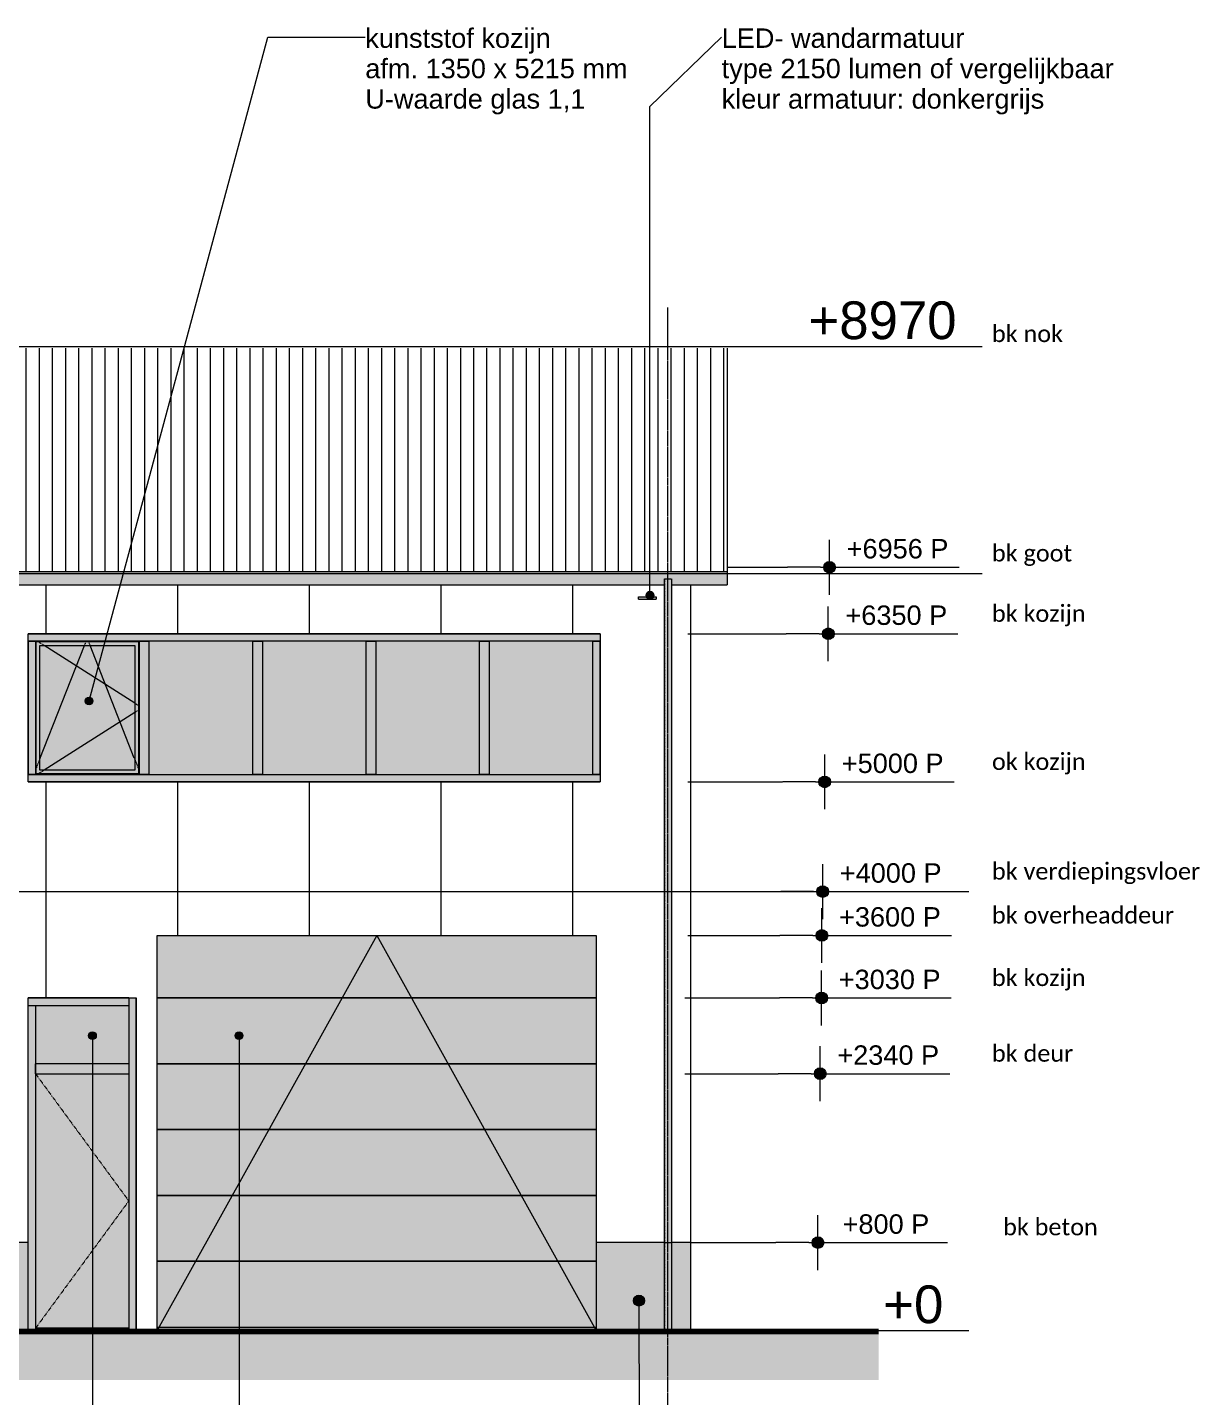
# Model space of a CAD drawing. Header units: millimetres. Extents: x 48682 to 485846, y -7071 to 11878.
# Drawn here: x 222370 to 233057, y -604 to 11878 of the extents above; entities that cross this region are included whole.
import ezdxf

# ---------------------------------------------------------------- set-up
doc = ezdxf.new("R2010")
doc.units = ezdxf.units.MM
for name, pattern in [('Dash', [6.35, 3.175, -3.175]), ('Grid Line', [22.225, 12.7, -3.175, 3.175, -3.175]), ('Hidden', [4, 2, -2]), ('levels', [12, 10, -1, 0, -1])]:
    doc.linetypes.add(name, pattern=pattern)
for name, color, linetype, lineweight in [('A-DETL', 90, 'Continuous', 13), ('A-DETL-GENF', 92, 'Continuous', 13), ('A-DOOR', 31, 'Continuous', 18), ('A-DOOR-GLAZ', 31, 'Continuous', 13), ('A-FLOR', 192, 'Continuous', 18), ('A-FLOR-LEVL', 51, 'Continuous', 9), ('A-FLOR-PATT', 8, 'Continuous', 18), ('A-GLAZ', 151, 'Continuous', 18), ('A-GLAZ-CWMG', 51, 'Continuous', 13), ('A-WALL', 113, 'Continuous', 13), ('A-WALL-PATT', 111, 'Continuous', 13), ('C-TOPO', 7, 'Continuous', 13), ('E-LITE-EQPM', 33, 'Continuous', 13), ('G-ANNO-DIMS', 111, 'Continuous', 9), ('G-ANNO-TEXT', 231, 'Continuous', 9), ('L-SITE', 91, 'Continuous', 13), ('S-COLS', 52, 'Continuous', 18), ('S-COLS-HDLN', 52, 'Hidden', 9), ('S-GRID', 1, 'Continuous', 9)]:
    doc.layers.add(name, color=color, linetype=linetype, lineweight=lineweight)
doc.styles.add('Arial', font='arial.ttf', dxfattribs={"height": 177.035928})
doc.styles.add('Arial_2', font='arial.ttf', dxfattribs={"height": 344.236527})
doc.styles.add('Calibri', font='calibri.ttf', dxfattribs={"height": 153.100159})

# ---------------------------------------------------------------- blocks, each defined once
blk = doc.blocks.new('32_DO_glas - 01-8532440-linkergebouw zuidoostgevel')
at = {"layer": 'A-DOOR-GLAZ'}
blk.add_hatch(color=256, dxfattribs=at).paths.add_polyline_path([(70374, 5067), (71277, 5067), (71277, 6283), (70333, 6283), (70333, 5067)], flags=0)
blk = doc.blocks.new('Rectangular Mullion - 32_rechts_67x100-8532552-linkergebouw zuidoostgevel')
at = {"layer": 'A-GLAZ-CWMG'}
blk.add_hatch(color=256, dxfattribs=at).paths.add_polyline_path([(66130, 6283), (67186, 6283), (67186, 6350), (66130, 6350), (66130, 6309)], flags=0)
for p, q in [((66130, 6283), (66130, 6350)), ((67186, 6350), (66130, 6350)), ((67186, 6283), (66130, 6283))]:
    blk.add_line(p, q, dxfattribs=at)
blk = doc.blocks.new('Rectangular Mullion - 32_links_67x100-8532430-linkergebouw zuidoostgevel')
at = {"layer": 'A-GLAZ-CWMG'}
blk.add_hatch(color=256, dxfattribs=at).paths.add_polyline_path([(70288, 5000), (71344, 5000), (71344, 5067), (70288, 5067)], flags=0)
for p, q in [((70288, 5067), (71344, 5067)), ((70288, 5000), (71344, 5000)), ((71344, 5067), (71344, 5000))]:
    blk.add_line(p, q, dxfattribs=at)
blk = doc.blocks.new('Rectangular Mullion - 32_rechts_67x100-8431541-linkergebouw zuidoostgevel')
at = {"layer": 'A-GLAZ-CWMG'}
blk.add_hatch(color=256, dxfattribs=at).paths.add_polyline_path([(66141, 5067), (66197, 5067), (66197, 6283), (66130, 6283), (66130, 5067), (66132, 5067)], flags=0)
for p, q in [((66130, 6283), (66197, 6283)), ((66130, 6283), (66130, 5067)), ((66197, 6283), (66197, 5067)), ((66197, 5067), (66130, 5067))]:
    blk.add_line(p, q, dxfattribs=at)
blk = doc.blocks.new('Rectangular Mullion - 32_links_67x100-8431542-linkergebouw zuidoostgevel')
at = {"layer": 'A-GLAZ-CWMG'}
blk.add_hatch(color=256, dxfattribs=at).paths.add_polyline_path([(71344, 5067), (71344, 6283), (71277, 6283), (71277, 5067), (71322, 5067)], flags=0)
for p, q in [((71277, 6283), (71344, 6283)), ((71277, 5067), (71277, 6283)), ((71344, 5067), (71344, 6283)), ((71344, 5067), (71277, 5067))]:
    blk.add_line(p, q, dxfattribs=at)
blk = doc.blocks.new('Rectangular Mullion - 32_rechts_67x100-8532477-linkergebouw zuidoostgevel')
at = {"layer": 'A-GLAZ-CWMG'}
blk.add_hatch(color=256, dxfattribs=at).paths.add_polyline_path([(70027, 6283), (70288, 6283), (70288, 6350), (69254, 6350), (69254, 6283), (69299, 6283)], flags=0)
for p, q in [((70288, 6350), (69254, 6350)), ((70288, 6283), (69254, 6283))]:
    blk.add_line(p, q, dxfattribs=at)
blk = doc.blocks.new('Rectangular Mullion - 32_links_67x100-8532480-linkergebouw zuidoostgevel')
at = {"layer": 'A-GLAZ-CWMG'}
blk.add_hatch(color=256, dxfattribs=at).paths.add_polyline_path([(69209, 5000), (69254, 5000), (69254, 5067), (68220, 5067), (68220, 5000), (68265, 5000)], flags=0)
for p, q in [((68220, 5067), (69254, 5067)), ((68220, 5000), (69254, 5000))]:
    blk.add_line(p, q, dxfattribs=at)
blk = doc.blocks.new('Rectangular Mullion - 32_tussen_90x100-8431527-linkergebouw zuidoostgevel')
at = {"layer": 'A-GLAZ-CWMG'}
blk.add_hatch(color=256, dxfattribs=at).paths.add_polyline_path([(69299, 5067), (69299, 6283), (69209, 6283), (69209, 5067)], flags=0)
for p, q in [((69209, 6283), (69299, 6283)), ((69209, 6283), (69209, 5067)), ((69299, 6283), (69299, 5067)), ((69299, 5067), (69209, 5067))]:
    blk.add_line(p, q, dxfattribs=at)
blk = doc.blocks.new('Rectangular Mullion - 32_links_67x100-8532553-linkergebouw zuidoostgevel')
at = {"layer": 'A-GLAZ-CWMG'}
blk.add_hatch(color=256, dxfattribs=at).paths.add_polyline_path([(67186, 5000), (68220, 5000), (68220, 5067), (67186, 5067), (67186, 5060)], flags=0)
for p, q in [((67186, 5067), (68220, 5067)), ((67186, 5000), (68220, 5000))]:
    blk.add_line(p, q, dxfattribs=at)
blk = doc.blocks.new('Rectangular Mullion - 32_rechts_67x100-8532432-linkergebouw zuidoostgevel')
at = {"layer": 'A-GLAZ-CWMG'}
blk.add_hatch(color=256, dxfattribs=at).paths.add_polyline_path([(71277, 6283), (71344, 6283), (71344, 6350), (70288, 6350), (70288, 6283), (70374, 6283)], flags=0)
for p, q in [((71344, 6350), (70288, 6350)), ((71344, 6283), (70288, 6283)), ((71344, 6350), (71344, 6283))]:
    blk.add_line(p, q, dxfattribs=at)
blk = doc.blocks.new('Rectangular Mullion - 32_rechts_67x100_vlak-8647158-linkergebouw zuidoostgevel')
at = {"layer": 'A-GLAZ-CWMG'}
blk.add_hatch(color=256, dxfattribs=at).paths.add_polyline_path([(66670, 2963), (67050, 2963), (67050, 3030), (66132, 3030), (66132, 2963), (66199, 2963)], flags=0)
for p, q in [((66132, 2963), (66132, 3030)), ((67050, 3030), (66132, 3030)), ((67050, 3030), (67050, 2963)), ((66132, 2963), (67050, 2963))]:
    blk.add_line(p, q, dxfattribs=at)
blk = doc.blocks.new('Rectangular Mullion - 32_rechts_67x100_vlak-8626312-linkergebouw zuidoostgevel')
at = {"layer": 'A-GLAZ-CWMG'}
blk.add_hatch(color=256, dxfattribs=at).paths.add_polyline_path([(67050, 5), (67117, 5), (67117, 2384), (67050, 2384), (67050, 20)], flags=0)
for p, q in [((67050, 2384), (67050, 5)), ((67117, 5), (67117, 2384))]:
    blk.add_line(p, q, dxfattribs=at)
blk = doc.blocks.new('Rectangular Mullion - 32_links_67x100_vlak-8625667-linkergebouw zuidoostgevel')
at = {"layer": 'A-GLAZ-CWMG'}
blk.add_hatch(color=256, dxfattribs=at).paths.add_polyline_path([(66141, 2384), (66199, 2384), (66199, 2963), (66132, 2963), (66132, 2384)], flags=0)
for p, q in [((66132, 2963), (66199, 2963)), ((66132, 2384), (66132, 2963)), ((66199, 2963), (66199, 2384))]:
    blk.add_line(p, q, dxfattribs=at)
blk = doc.blocks.new('32_DO_deur - enkele deur-8647617-linkergebouw zuidoostgevel')
at = {"layer": 'A-DOOR'}
blk.add_hatch(color=256, dxfattribs=at).paths.add_polyline_path([(78497, 20), (79347, 20), (79347, 2339), (78497, 2339), (78497, 136)], flags=0)
at = {"layer": 'A-DOOR', "lineweight": 9}
blk.add_line((79347, 20), (78497, 20), dxfattribs=at)
at = {"layer": 'A-GLAZ', "linetype": 'Hidden', "lineweight": 13}
for p, q in [((78497, 2339), (79347, 1180)), ((79347, 1180), (78497, 20))]:
    blk.add_line(p, q, dxfattribs=at)
blk = doc.blocks.new('Rectangular Mullion - 32_rechts_67x100_vlak-8625681-linkergebouw zuidoostgevel')
at = {"layer": 'A-GLAZ-CWMG'}
blk.add_hatch(color=256, dxfattribs=at).paths.add_polyline_path([(67050, 2384), (67117, 2384), (67117, 3030), (67050, 3030), (67050, 2429)], flags=0)
for p, q in [((67050, 3030), (67117, 3030)), ((67050, 3030), (67050, 2384)), ((67117, 2384), (67117, 3030))]:
    blk.add_line(p, q, dxfattribs=at)
blk = doc.blocks.new('Rectangular Mullion - 32_links_67x100_vlak-V14-linkergebouw zuidoostgevel')
at = {"layer": 'A-GLAZ-CWMG'}
blk.add_hatch(color=256, dxfattribs=at).paths.add_polyline_path([(109247, 5), (109247, 2384), (109180, 2384), (109180, 5)], flags=0)
for p, q in [((109180, 800), (109180, 2384)), ((109247, 2384), (109247, 5))]:
    blk.add_line(p, q, dxfattribs=at)
blk = doc.blocks.new('Rectangular Mullion - 32_tussen_90x100-8647159-linkergebouw zuidoostgevel')
at = {"layer": 'A-GLAZ-CWMG'}
blk.add_hatch(color=256, dxfattribs=at).paths.add_polyline_path([(67050, 2339), (67050, 2429), (66199, 2429), (66199, 2339), (66935, 2339)], flags=0)
for p, q in [((66199, 2339), (66199, 2429)), ((67050, 2429), (66199, 2429)), ((67050, 2429), (67050, 2339)), ((66199, 2339), (67050, 2339))]:
    blk.add_line(p, q, dxfattribs=at)
blk = doc.blocks.new('32_DO_glas - 01-8647638-linkergebouw zuidoostgevel')
at = {"layer": 'A-DOOR-GLAZ'}
blk.add_hatch(color=256, dxfattribs=at).paths.add_polyline_path([(79347, 2429), (79347, 2963), (78497, 2963), (78497, 2429), (79236, 2429)], flags=0)
blk = doc.blocks.new('31_WI_RT62_BI_raam - BI_draaival_links-V15-linkergebouw zuidoostgevel')
at = {"layer": 'A-GLAZ'}
h = blk.add_hatch(color=256, dxfattribs=at)
h.paths.add_polyline_path([(66904, 5067), (67141, 5067), (67141, 6283), (66197, 6283), (66197, 5067), (66899, 5067)], flags=0)
h.paths.add_polyline_path([(66904, 5072), (66202, 5072), (66202, 6278), (67136, 6278), (67136, 5072), (66904, 5072)], flags=0)
h = blk.add_hatch(color=256, dxfattribs=at)
h.paths.add_polyline_path([(66237, 5072), (67136, 5072), (67136, 6278), (66202, 6278), (66202, 5072)], flags=0)
h.paths.add_polyline_path([(67101, 5107), (66237, 5107), (66237, 6243), (67101, 6243), (67101, 5133)], flags=0)
for p, q in [((66202, 5072), (66202, 6278)), ((67136, 6278), (66202, 6278)), ((67136, 6278), (67136, 5072)), ((67136, 5072), (66202, 5072))]:
    blk.add_line(p, q, dxfattribs=at)
at = {"layer": 'A-GLAZ', "linetype": 'Hidden', "lineweight": 13}
for p, q in [((66213, 6283), (66276, 6243)), ((66658, 6283), (66642, 6243)), ((66696, 6243), (66680, 6283)), ((67101, 5718), (67141, 5693)), ((67141, 5657), (67101, 5632)), ((66237, 5212), (66197, 5110)), ((67141, 5110), (67101, 5212)), ((66276, 5107), (66213, 5067))]:
    blk.add_line(p, q, dxfattribs=at)
blk = doc.blocks.new('Rectangular Mullion - 32_rechts_67x100-8532554-linkergebouw zuidoostgevel')
at = {"layer": 'A-GLAZ-CWMG'}
blk.add_hatch(color=256, dxfattribs=at).paths.add_polyline_path([(92227, 6283), (92820, 6283), (92820, 6350), (91786, 6350), (91786, 6283), (92066, 6283)], flags=0)
for p, q in [((92820, 6350), (91786, 6350)), ((92820, 6283), (91786, 6283))]:
    blk.add_line(p, q, dxfattribs=at)
blk = doc.blocks.new('Rectangular Mullion - 32_links_67x100-8532555-linkergebouw zuidoostgevel')
at = {"layer": 'A-GLAZ-CWMG'}
blk.add_hatch(color=256, dxfattribs=at).paths.add_polyline_path([(91272, 5000), (91786, 5000), (91786, 5067), (90730, 5067), (90730, 5000), (91008, 5000)], flags=0)
for p, q in [((90730, 5000), (90730, 5067)), ((90730, 5067), (91786, 5067)), ((90730, 5000), (91786, 5000))]:
    blk.add_line(p, q, dxfattribs=at)
blk = doc.blocks.new('32_DO_glas - 01-8532562-linkergebouw zuidoostgevel')
at = {"layer": 'A-DOOR-GLAZ'}
blk.add_hatch(color=256, dxfattribs=at).paths.add_polyline_path([(91831, 5067), (92775, 5067), (92775, 6283), (91831, 6283), (91831, 5133)], flags=0)
blk = doc.blocks.new('300_28_ISR_kolom_buis - ø70x3_6 2-8360458-linkergebouw zuidoostgevel')
at = {"layer": 'S-COLS-HDLN', "linetype": 'Continuous', "lineweight": 18}
for points in [[(65792, 800), (65827, 800), (65827, 6850), (65798, 6850), (65797, 6795), (65792, 6795), (65792, 871)], [(65861, 800), (65862, 800), (65862, 6795), (65857, 6795), (65857, 6850), (65827, 6850), (65829, 800), (65861, 800)]]:
    blk.add_hatch(color=256, dxfattribs=at).paths.add_polyline_path(points, flags=0)
at = {"layer": 'A-DETL', "lineweight": 18}
for p, q in [((65792, 6850), (65792, 800)), ((65797, 6850), (65827, 6850)), ((65827, 6850), (65858, 6850)), ((65862, 800), (65862, 6850))]:
    blk.add_line(p, q, dxfattribs=at)
at = {"layer": 'S-COLS', "linetype": 'Hidden', "lineweight": 9}
for p, q in [((65796, 6850), (65796, 800)), ((65859, 6850), (65859, 800))]:
    blk.add_line(p, q, dxfattribs=at)
blk = doc.blocks.new('300_28_ISR_kolom_buis - ø70x3_6 2-8715042-linkergebouw zuidoostgevel')
at = {"layer": 'S-COLS-HDLN', "linetype": 'Continuous', "lineweight": 18}
for points in [[(65792, 0), (65827, 0), (65827, 800), (65792, 800), (65792, 62)], [(65862, 0), (65862, 800), (65827, 800), (65827, 0), (65861, 0)]]:
    blk.add_hatch(color=256, dxfattribs=at).paths.add_polyline_path(points, flags=0)
at = {"layer": 'A-DETL', "lineweight": 18}
for p, q in [((65792, 800), (65792, 0)), ((65792, 800), (65827, 800)), ((65827, 800), (65862, 800)), ((65862, 0), (65862, 800)), ((65827, 0), (65792, 0)), ((65862, 0), (65827, 0))]:
    blk.add_line(p, q, dxfattribs=at)
at = {"layer": 'S-COLS', "linetype": 'Hidden', "lineweight": 9}
for p, q in [((65796, 800), (65796, 0)), ((65859, 800), (65859, 0))]:
    blk.add_line(p, q, dxfattribs=at)
blk = doc.blocks.new('300_90_VAE_parkeerplek - 2500x5000-7977994-linkergebouw zuidoostgevel')
at = {"layer": 'L-SITE'}
for points in [[(60932, 2), (60932, 5), (60892, 5), (60892, 2)], [(61909, 0), (63392, 0), (63392, 2), (60892, 1), (60892, 0), (61501, 0)], [(62170, 2), (63352, 2), (63352, 5), (60932, 5), (60932, 2), (61909, 2)], [(63392, 2), (63392, 5), (63352, 5), (63352, 2)]]:
    blk.add_hatch(color=256, dxfattribs=at).paths.add_polyline_path(points, flags=0)
at = {"layer": 'A-DETL', "lineweight": 18}
for p, q in [((60892, 5), (60932, 5)), ((60892, 2), (60892, 5)), ((60932, 2), (60892, 2)), ((60892, 2), (63392, 2)), ((60892, 0), (60892, 2)), ((60932, 5), (63352, 5)), ((60932, 2), (60932, 5)), ((63352, 5), (63392, 5)), ((63352, 2), (63352, 5)), ((63392, 2), (63352, 2)), ((63392, 2), (63392, 5)), ((63392, 0), (63392, 2)), ((63392, 0), (60892, 0))]:
    blk.add_line(p, q, dxfattribs=at)
at = {"layer": 'L-SITE'}
for p, q in [((61838, 3), (61893, 3)), ((62002, 3), (61838, 3)), ((61893, 3), (62006, 3)), ((61893, 3), (62008, 3)), ((62009, 3), (61893, 3)), ((62068, 3), (62002, 3)), ((62006, 3), (62049, 3)), ((62008, 3), (62063, 3)), ((62058, 3), (62009, 3)), ((62049, 3), (62085, 3)), ((62077, 3), (62058, 3)), ((62063, 3), (62084, 3)), ((62098, 3), (62068, 3)), ((62091, 3), (62077, 3)), ((62084, 3), (62101, 3)), ((62085, 3), (62113, 3)), ((62101, 3), (62091, 3)), ((62122, 3), (62098, 3)), ((62101, 3), (62111, 3)), ((62109, 3), (62101, 3)), ((62113, 3), (62109, 3)), ((62111, 3), (62115, 3)), ((62113, 3), (62135, 3)), ((62115, 3), (62113, 3)), ((62142, 3), (62122, 3)), ((62135, 3), (62150, 3)), ((62157, 3), (62142, 3)), ((62150, 3), (62161, 3)), ((62167, 3), (62157, 3)), ((62161, 3), (62168, 3)), ((62170, 3), (62167, 3)), ((62168, 3), (62170, 3))]:
    blk.add_line(p, q, dxfattribs=at)
blk = doc.blocks.new('200_VAE_63_spotlamp - rond-8711555-linkergebouw zuidoostgevel')
at = {"layer": 'E-LITE-EQPM'}
blk.add_hatch(color=256, dxfattribs=at).paths.add_polyline_path([(65720, 6667), (65720, 6687), (65560, 6687), (65560, 6667), (65612, 6667)], flags=0)
for p, q in [((65560, 6687), (65720, 6687)), ((65560, 6667), (65560, 6687)), ((65560, 6667), (65720, 6667)), ((65720, 6687), (65720, 6667))]:
    blk.add_line(p, q, dxfattribs=at)
blk = doc.blocks.new('300_31_VAE_OH_deur_glas_4x2laags - OH deur breedte 4000mmx2700mm-V21-linkergebouw zuidoostgevel')
at = {"layer": 'A-DOOR'}
for points in [[(112700, 3030), (114357, 3030), (114357, 3600), (110357, 3600), (110357, 3030), (112518, 3030)], [(114357, 1830), (114357, 2430), (110357, 2430), (110357, 1830), (113547, 1830)], [(112700, 1230), (114357, 1230), (114357, 1830), (110357, 1830), (110357, 1230), (112549, 1230)], [(111463, 630), (114357, 630), (114357, 1230), (110357, 1230), (110357, 630), (110986, 630)], [(110584, 30), (114357, 30), (114357, 630), (110357, 630), (110357, 30)], [(110342, -10), (114372, -10), (114372, 0), (114357, 0), (114357, 30), (110357, 30), (110357, 5), (113877, 5), (113877, 0), (110342, 0), (110342, -6)]]:
    blk.add_hatch(color=256, dxfattribs=at).paths.add_polyline_path(points, flags=0)
h = blk.add_hatch(color=256, dxfattribs=at)
h.paths.add_polyline_path([(110282, 0), (110242, 0), (110244, -3), (110246, -4), (110276, -3), (110281, -1)], flags=0)
h.paths.add_polyline_path([(110281, -10), (110282, -10), (110282, 0), (110278, -10), (110281, -10)], flags=0)
h.paths.add_polyline_path([(110278, -7), (110281, -1), (110276, -5), (110278, -6)], flags=0)
h = blk.add_hatch(color=256, dxfattribs=at)
h.paths.add_polyline_path([(110310, -10), (110342, -10), (110342, 0), (110282, 0), (110282, -10), (110307, -10)], flags=0)
h.paths.add_polyline_path([(114432, -10), (114432, 0), (114372, 0), (114372, -10), (114422, -10)], flags=0)
h = blk.add_hatch(color=256, dxfattribs=at)
h.paths.add_polyline_path([(114432, 0), (114440, -4), (114470, -3), (114472, 0), (114434, 0)], flags=0)
h.paths.add_polyline_path([(114434, -10), (114436, -10), (114436, -8), (114432, 0), (114432, -10)], flags=0)
h.paths.add_polyline_path([(114436, -7), (114438, -5), (114439, -4), (114432, 0), (114436, -7)], flags=0)
at = {"layer": 'A-DOOR-GLAZ', "lineweight": 18}
blk.add_hatch(color=256, dxfattribs=at).paths.add_polyline_path([(113033, 2430), (114357, 2430), (114357, 3030), (110357, 3030), (110357, 2430), (112700, 2430)], flags=0)
at = {"layer": 'A-DOOR', "lineweight": 13}
for p, q in [((112357, 3600), (110360, 5)), ((112357, 3600), (114357, 0)), ((110357, 3030), (114357, 3030)), ((114357, 2430), (110357, 2430)), ((114357, 1830), (110357, 1830)), ((110357, 1830), (114357, 1830)), ((110357, 1230), (114357, 1230)), ((114357, 1230), (110357, 1230)), ((114357, 630), (110357, 630)), ((110357, 630), (114357, 630)), ((110357, 30), (114357, 30)), ((110357, 30), (114357, 30)), ((110342, -10), (110342, 0)), ((114372, -3), (110342, -3)), ((114372, 0), (114372, -10))]:
    blk.add_line(p, q, dxfattribs=at)
at = {"layer": 'A-DOOR', "lineweight": 9}
for p, q in [((110274, -4), (110246, -4)), ((110278, -8), (110278, -10)), ((110282, -10), (110282, 0)), ((114432, 0), (114432, -10)), ((114436, -10), (114436, -8)), ((114440, -4), (114468, -4))]:
    blk.add_line(p, q, dxfattribs=at)
for centre, start, end in [((110246, 0), 180, 270), ((110274, -8), 0, 90), ((114440, -8), 90, 180), ((114468, 0), 270, 360)]:
    blk.add_arc(centre, 4, start, end, dxfattribs=at)
for points in [[(110243, -3), (110243, -3), (110243, -3), (110243, -2), (110243, -2), (110242, -2), (110242, -1), (110242, -1)], [(114471, -3), (114471, -3), (114471, -3), (114471, -2), (114472, -2), (114472, -2), (114472, -1), (114472, -1)]]:
    blk.add_open_spline(points, degree=3, knots=[0.5, 0.5, 0.5, 0.5, 0.5416667, 0.5833333, 0.6666667, 0.75, 0.8333333, 0.8333333, 0.8333333, 0.8333333], dxfattribs=at)
for points in [[(110275, -4), (110275, -4), (110275, -4), (110274, -4)], [(110278, -8), (110278, -8), (110278, -7), (110278, -7)], [(114436, -8), (114436, -8), (114436, -7), (114436, -7)], [(114439, -4), (114439, -4), (114440, -4), (114440, -4)]]:
    blk.add_open_spline(points, degree=3, dxfattribs=at)
at = {"layer": 'A-DOOR-GLAZ'}
for p, q in [((114357, 3030), (110357, 3030)), ((110357, 2430), (114357, 2430))]:
    blk.add_line(p, q, dxfattribs=at)
blk = doc.blocks.new('Spot Elevations - 1_8-7718674-linkergebouw zuidoostgevel')
at = {"layer": 'G-ANNO-DIMS'}
h = blk.add_hatch(color=256, dxfattribs=at)
edge = h.paths.add_edge_path(flags=0)
edge.add_arc((48969, 8970), 53, 0, 180)
edge.add_arc((48969, 8970), 53, 180, 360)
at = {"layer": 'G-ANNO-DIMS', "lineweight": 13}
for p, q in [((48969, 8720), (48969, 9220)), ((49052, 8970), (47787, 8970)), ((49052, 8970), (49352, 8970))]:
    blk.add_line(p, q, dxfattribs=at)
for start, end in [(0, 180), (180, 0)]:
    blk.add_arc((48969, 8970), 53, start, end, dxfattribs=at)

msp = doc.modelspace()

# ---------------------------------------------------------------- hatches: boundary and pattern name
at = {"layer": 'A-DETL-GENF'}
msp.add_hatch(color=9, dxfattribs=at).paths.add_polyline_path([(222483.97327, 5107), (223348.35613, 5107), (223348.35613, 6243), (222483.97327, 6243), (222483.97327, 5133.01134)], flags=0)
at = {"layer": 'A-FLOR'}
h = msp.add_hatch(color=256, dxfattribs=at)
h.paths.add_polyline_path([(162884.65371, 6795), (171589.65371, 6795), (171589.65371, 6850), (171659.65371, 6850), (171659.65371, 6795), (178995.11015, 6795), (178995.11015, 6850), (179054.19728, 6850), (179054.19728, 6795), (191295.11015, 6795), (191295.11015, 6850), (191354.19728, 6850), (191354.19728, 6795), (197445.11015, 6795), (197445.11015, 6850), (197504.19728, 6850), (197504.19728, 6795), (203595.11015, 6795), (203595.11015, 6850), (203654.19728, 6850), (203654.19728, 6795), (209745.11015, 6795), (209745.11015, 6850), (209804.19728, 6850), (209804.19728, 6795), (215895.11015, 6795), (215895.11015, 6850), (215954.19728, 6850), (215954.19728, 6795), (222045.11015, 6795), (222045.11015, 6850), (222104.19728, 6850), (222104.19728, 6795), (228180.11015, 6795), (228180.11015, 6850), (228239.19728, 6850), (228239.19728, 6795), (228749.65371, 6795), (228749.65371, 6915), (162884.65371, 6915), (162884.65371, 6800)], flags=0)
h.paths.add_polyline_path([(169604.54013, 6800.1407), (166150.65371, 6800.1407), (166150.65371, 6900), (171551.65371, 6900), (171551.65371, 6800.1407), (170873.27175, 6800.1407)], flags=0)
at = {"layer": 'A-FLOR-PATT', "lineweight": 9}
h = msp.add_hatch(dxfattribs=at)
h.set_pattern_fill('FP_9', color=256, style=0, pattern_type=2)
h.set_pattern_definition([(90, (0, -8882.83), (-120, 7e-15), [])])
h.paths.add_polyline_path([(197856.16187, 6915), (228749.65371, 6915), (228749.65371, 8954.51191), (162884.65371, 8954.51191), (162884.65371, 6915), (197327.08559, 6915)], flags=0)
at = {"layer": 'A-WALL'}
h = msp.add_hatch(color=256, dxfattribs=at)
h.paths.add_polyline_path([(203323.23583, 0), (203589.65371, 0), (203589.65371, 800), (203323.23583, 800), (203323.23583, 20)], flags=0)
h.paths.add_polyline_path([(216227.05854, 0), (216227.05854, 800), (215959.65371, 800), (215959.65371, 0), (216109.29342, 0)], flags=0)
h.paths.add_polyline_path([(215889.65371, 0), (215889.65371, 800), (215621.6111, 800), (215621.6111, 0), (215844.75528, 0)], flags=0)
h.paths.add_polyline_path([(203927.05854, 0), (203927.05854, 800), (203659.65371, 800), (203659.65371, 0), (203676.00091, 0)], flags=0)
h.paths.add_polyline_path([(170721.74889, 0), (171589.65371, 0), (171589.65371, 800), (170721.74889, 800), (170721.74889, 135.66443)], flags=0)
h.paths.add_polyline_path([(227554.35613, 0), (228174.65371, 0), (228174.65371, 800), (227554.35613, 800), (227554.35613, 30)], flags=0)
h.paths.add_polyline_path([(178751.74889, 0), (178989.65371, 0), (178989.65371, 800), (178751.74889, 800), (178751.74889, 20)], flags=0)
h.paths.add_polyline_path([(191627.05854, 0), (191627.05854, 800), (191359.65371, 800), (191359.65371, 0), (191507.24654, 0)], flags=0)
h.paths.add_polyline_path([(179059.65371, 0), (179329.55854, 0), (179329.55854, 800), (179059.65371, 800), (179059.65371, 62.17403)], flags=0)
h.paths.add_polyline_path([(191289.65371, 0), (191289.65371, 800), (191016.1001, 800), (191016.1001, 0), (191242.70841, 0)], flags=0)
h.paths.add_polyline_path([(228314.65371, 0), (228414.65371, 0), (228414.65371, 800), (228244.65371, 800), (228244.65371, 0), (228278.04779, 0)], flags=0)
h.paths.add_polyline_path([(185422.86936, 5), (185829.9513, 5), (185829.9513, 800), (185209.65371, 800), (185209.65371, 5), (185290.60029, 5)], flags=0)
h.paths.add_polyline_path([(221419.35613, 5), (222039.65371, 5), (222039.65371, 800), (221419.35613, 800), (221419.35613, 30)], flags=0)
h.paths.add_polyline_path([(166487.65371, 5), (167721.74889, 5), (167721.74889, 800), (166487.65371, 800), (166487.65371, 290.02433)], flags=0)
h.paths.add_polyline_path([(184629.25494, 5), (185139.65371, 5), (185139.65371, 800), (184519.35613, 800), (184519.35613, 5), (184534.35613, 5)], flags=0)
h.paths.add_polyline_path([(196819.23841, 5), (197439.65371, 5), (197439.65371, 800), (196819.23841, 800), (196819.23841, 30)], flags=0)
h.paths.add_polyline_path([(197509.65371, 5), (198129.9513, 5), (198129.9513, 800), (197509.65371, 800), (197509.65371, 62.17403)], flags=0)
h.paths.add_polyline_path([(173539.65371, 5), (173539.65371, 800), (171659.65371, 800), (171659.65371, 5), (173524.65371, 5)], flags=0)
h.paths.add_polyline_path([(209134.35613, 5), (209739.65371, 5), (209739.65371, 800), (209119.35613, 800), (209119.35613, 5), (209127.54735, 5)], flags=0)
h.paths.add_polyline_path([(209809.65371, 5), (210429.9513, 5), (210429.9513, 800), (209809.65371, 800), (209809.65371, 62.17403)], flags=0)
h.paths.add_polyline_path([(222377.05854, 5), (222377.05854, 800), (222109.65371, 800), (222109.65371, 5), (222193.6706, 5)], flags=0)
at = {"layer": 'A-WALL-PATT', "lineweight": 9}
h = msp.add_hatch(dxfattribs=at)
h.set_pattern_fill('FP_2', color=256, style=0, pattern_type=2)
h.set_pattern_definition([(90, (53340.5, 0), (-1200, 7e-14), [])])
h.paths.add_polyline_path([(166587.65371, -10), (167721.74889, -10), (167721.74889, 0), (166587.65371, 0)], flags=0)
h.paths.add_polyline_path([(170741.00268, -10), (171324.65371, -10), (171324.65371, 0), (170721.74889, 0), (170721.74889, -10)], flags=0)
h.paths.add_polyline_path([(177554.65371, 0), (177767.45593, 0), (177767.45593, 3030), (178751.74889, 3030), (178751.74889, 800), (178989.65371, 800), (178989.65371, 6795), (171659.65371, 6795), (171659.65371, 800), (173539.65371, 800), (173539.65371, 3600), (177539.65371, 3600), (177539.65371, 0)], flags=0)
h.paths.add_polyline_path([(214522.06459, 5), (214637.24889, 5), (214637.24889, 3030), (215621.6111, 3030), (215621.6111, 800), (215889.65371, 800), (215889.65371, 6795), (209809.65371, 6795), (209809.65371, 800), (210429.9513, 800), (210429.9513, 3600), (214429.9513, 3600), (214430.29338, 5), (214444.9513, 5)], flags=0)
h.paths.add_polyline_path([(217419.35613, 5), (217419.35613, 3600), (221419.35613, 3600), (221419.35613, 800), (222039.65371, 800), (222039.65371, 6795), (215959.65371, 6795), (215959.65371, 800), (216227.05854, 800), (216227.05854, 3030), (217211.27682, 3030), (217211.27682, 5), (217419.01276, 5)], flags=0)
h.paths.add_polyline_path([(223554.35613, 5), (223554.35613, 3600), (227554.35613, 3600), (227554.35613, 800), (228174.65371, 800), (228174.65371, 6795), (222109.65371, 6794.56522), (222109.65371, 800), (222377.05854, 800), (222377.05854, 3030), (223361.27682, 3030), (223361.27682, 5), (223554.03751, 5)], flags=0)
h.paths.add_polyline_path([(204998.6916, 5), (205119.35613, 5), (205119.35613, 3600), (209119.35613, 3600), (209119.35613, 800), (209739.65371, 800), (209739.65371, 6795), (203659.65371, 6795), (203659.65371, 800), (203927.05854, 800), (203927.05854, 3030), (204911.27682, 3030), (204911.27682, 5)], flags=0)
h.paths.add_polyline_path([(192611.27682, 5), (192819.23841, 5), (192819.23841, 3600), (196819.23841, 3600), (196819.23841, 800), (197439.65371, 800), (197439.65371, 6795), (191359.65371, 6795), (191359.65371, 800), (191627.05854, 800), (191627.05854, 3030), (192611.27682, 3030), (192611.27682, 135.66443)], flags=0)
h.paths.add_polyline_path([(190031.80251, 5), (190031.80251, 3030), (191016.1001, 3030), (191016.1001, 800), (191289.65371, 800), (191289.65371, 6795), (185209.65371, 6795), (185209.65371, 800), (185829.9513, 800), (185829.9513, 3600), (189829.9513, 3600), (189830.28439, 5), (189920.01771, 5)], flags=0)
h.paths.add_polyline_path([(202144.9513, 5), (202339.16309, 5), (202339.16309, 3030), (203323.23583, 3030), (203323.23583, 800), (203589.65371, 800), (203589.65371, 6795), (197509.65371, 6795), (197509.65371, 800), (198129.9513, 800), (198129.9513, 3600), (202129.9513, 3600), (202130.29654, 5)], flags=0)
h.paths.add_polyline_path([(180519.35613, 5), (180519.35613, 3600), (184519.35613, 3600), (184519.35613, 800), (185139.65371, 800), (185139.65371, 6795), (179059.65371, 6795), (179059.65371, 800), (179329.55854, 800), (179329.55854, 3030), (180313.8515, 3030), (180313.8515, 5), (180519.01701, 5)], flags=0)
h.paths.add_polyline_path([(171589.65371, 800), (171589.65371, 6795), (166587.65371, 6795), (166587.65371, 800), (167721.74889, 800), (167721.74889, 3600), (170721.74889, 3600), (170721.74889, 800), (171534.61709, 800)], flags=0)
h.paths.add_polyline_path([(228278.04779, 800), (228314.65371, 800), (228314.65371, 6795), (228244.65371, 6795), (228244.65371, 800)], flags=0)
h.paths.add_polyline_path([(177883.53241, 5000), (173539.65371, 5000), (173539.65371, 6350), (178759.65371, 6350), (178759.65371, 5000), (178015.80148, 5000)], flags=0)
h.paths.add_polyline_path([(191771.78468, 5000), (191627.05854, 5000), (191627.05854, 6350), (196841.65371, 6350), (196841.65371, 5000), (192036.32282, 5000)], flags=0)
h.paths.add_polyline_path([(215580.21714, 5000), (210407.65371, 5000), (210407.65371, 6350), (215622.24889, 6350), (215622.24889, 5000)], flags=0)
h.paths.add_polyline_path([(190978.17027, 5000), (185807.65371, 5000), (185807.65371, 6350), (191022.24889, 6350), (191022.24889, 5000)], flags=0)
h.paths.add_polyline_path([(209141.65371, 5000), (203927.05854, 5000), (203927.05854, 6350), (209141.65371, 6350), (209141.65371, 5426.97292)], flags=0)
h.paths.add_polyline_path([(198107.65371, 5000), (198107.65371, 6350), (203322.24889, 6350), (203322.24889, 5000), (198385.23814, 5000)], flags=0)
h.paths.add_polyline_path([(217874.65371, 5000), (216227.05854, 5000), (216227.05854, 6350), (221441.65371, 6350), (221441.65371, 5000), (220275.15371, 5000)], flags=0)
h.paths.add_polyline_path([(179603.03031, 5000), (179327.05854, 5000), (179327.05854, 6350), (184541.65371, 6350), (184541.65371, 5000), (179867.56845, 5000)], flags=0)
h.paths.add_polyline_path([(222377.05854, 5000), (222377.05854, 6350), (227591.65371, 6350), (227591.65371, 5000), (222458.20874, 5000)], flags=0)
h.paths.add_polyline_path([(170718.6862, 5000), (167721.74889, 5000), (167721.74889, 6350), (170718.6862, 6350), (170718.6862, 5059.52094)], flags=0)
h.paths.add_polyline_path([(228082.05587, 6667.21665), (227942.31948, 6667.21665), (227942.31948, 6687.21665), (228102.31948, 6687.21665), (228102.31948, 6667.21665), (228087.31948, 6667.21665)], flags=0)
h.paths.add_polyline_path([(215657.31948, 6667.21665), (215657.31948, 6687.21665), (215817.31948, 6687.21665), (215817.31948, 6667.21665), (215672.31948, 6667.21665)], flags=0)
h.paths.add_polyline_path([(203411.46277, 6667.21665), (203357.31948, 6667.21665), (203357.31948, 6687.21665), (203517.31948, 6687.21665), (203517.31948, 6667.21665), (203502.31948, 6667.21665)], flags=0)
h.paths.add_polyline_path([(191202.31948, 6667.21665), (191057.31948, 6667.21665), (191057.31948, 6687.21665), (191217.31948, 6687.21665), (191217.31948, 6667.21665)], flags=0)
h.paths.add_polyline_path([(178757.31948, 6667.21665), (178757.31948, 6687.21665), (178917.31948, 6687.21665), (178917.31948, 6667.21665), (178772.31948, 6667.21665)], flags=0)
h = msp.add_hatch(dxfattribs=at)
h.set_pattern_fill('FP_1', color=256, style=0, pattern_type=2)
h.set_pattern_definition([(90, (49852.5, 0), (-1200, 7e-14), [])])
h.paths.add_polyline_path([(190174.65371, 0), (190949.1001, 0), (190949.1001, 20), (190098.80251, 20), (190098.80251, 5), (190174.65371, 5), (190174.65371, 2)], flags=0)
h.paths.add_polyline_path([(214774.65371, 0), (215554.6111, 0), (215554.6111, 20), (214704.24889, 20), (214704.24889, 5), (214774.65371, 5), (214774.65371, 2)], flags=0)
h.paths.add_polyline_path([(203256.23583, 0), (203256.23583, 20), (202406.16309, 20), (202406.16309, 5), (202474.65371, 5), (202474.65371, 0), (203146.92463, 0)], flags=0)
h.paths.add_polyline_path([(204774.65371, 0), (204774.65371, 5), (204844.27682, 5), (204844.27682, 20), (203994.05854, 20), (203994.05854, 0), (204734.15347, 0)], flags=0)
h.paths.add_polyline_path([(191694.05854, 0), (192474.65371, 0), (192474.65371, 5), (192544.27682, 5), (192544.27682, 20), (191694.05854, 20)], flags=0)
h.paths.add_polyline_path([(180174.65371, 0), (180174.65371, 5), (180246.8515, 5), (180246.8515, 20), (179396.55854, 20), (179396.55854, 0)], flags=0)
h.paths.add_polyline_path([(216294.05854, 0), (217074.65371, 0), (217074.65371, 5), (217144.27682, 5), (217144.27682, 20), (216294.05854, 20)], flags=0)
h.paths.add_polyline_path([(178280.33962, 0), (178684.74889, 0), (178684.74889, 20), (177834.45593, 20), (177834.45593, 0)], flags=0)
h.paths.add_polyline_path([(165528.80379, 5), (165648.80379, 5), (165648.80379, 20), (164798.80379, 20), (164798.80379, 5), (165521.23835, 5)], flags=0)
h.paths.add_polyline_path([(222444.05854, 5), (223294.27682, 5), (223294.27682, 20), (222444.05854, 20)], flags=0)
h.paths.add_polyline_path([(203256.16309, 2339.17879), (203256.23583, 2339.17879), (203256.16309, 2384.17879)], flags=0)
h.paths.add_polyline_path([(214599.9513, 5107), (214664.65371, 5107), (214664.65371, 6243), (214599.9513, 6243), (214599.9513, 5133.01134)], flags=0)
at = {"layer": 'C-TOPO'}
msp.add_hatch(color=256, dxfattribs=at).paths.add_polyline_path([(162408.05132, -452.25874), (230129.81475, -452.25874), (230129.81475, -10), (162408.05132, -10)], flags=0)
at = {"layer": 'G-ANNO-TEXT'}
h = msp.add_hatch(color=250, dxfattribs=at)
edge = h.paths.add_edge_path(flags=0)
edge.add_arc((228046.11008, 6701.82507), 35, 0, 360)
h = msp.add_hatch(color=250, dxfattribs=at)
edge = h.paths.add_edge_path(flags=0)
edge.add_arc((222932.58808, 5737.36858), 35, 0, 360)
h = msp.add_hatch(color=250, dxfattribs=at)
edge = h.paths.add_edge_path(flags=0)
edge.add_arc((222963.1762, 2686.86681), 35, 0, 360)
h = msp.add_hatch(color=250, dxfattribs=at)
edge = h.paths.add_edge_path(flags=0)
edge.add_arc((224299.46249, 2686.86681), 35, 0, 360)
h = msp.add_hatch(color=250, dxfattribs=at)
edge = h.paths.add_edge_path(flags=0)
edge.add_arc((227945.63509, 272.00387), 50, 0, 360)

# ---------------------------------------------------------------- linework, layer by layer
at = {"layer": 'A-DETL', "lineweight": 18}
for p, q in [((228749.65371, 8954.51191), (228749.65371, 6795)), ((222104.19728, 6795), (228180.11015, 6795)), ((228239.19728, 6795), (228749.65371, 6795)), ((228414.65371, 6795), (228414.65371, 0)), ((222377.05854, 5000), (222377.05854, 6350)), ((222377.05854, 6350), (227591.65371, 6350)), ((227591.65371, 6350), (227591.65371, 5000)), ((227591.65371, 5000), (222377.05854, 5000)), ((223554.35613, 5), (223554.35613, 3600)), ((223554.35613, 3600), (227554.35613, 3600)), ((227554.35613, 3600), (227554.35613, 0)), ((222377.05854, 5), (222377.05854, 3030)), ((222377.05854, 3030), (223361.27682, 3030)), ((223361.27682, 3030), (223361.27682, 5)), ((222377.05854, 800), (222109.65371, 800)), ((228174.65371, 800), (227554.35613, 800)), ((228414.65371, 800), (228244.65371, 800)), ((227554.35613, 0), (228174.65371, 0)), ((228244.65371, 0), (228414.65371, 0))]:
    msp.add_line(p, q, dxfattribs=at)
at = {"layer": 'A-DETL', "linetype": 'Dash', "lineweight": 9}
for p, q in [((228749.65371, 6956), (228769.65371, 6956)), ((228391.65371, 6350), (228431.65371, 6350)), ((228391.65371, 5000), (228431.65371, 5000)), ((228391.65371, 3600), (228431.65371, 3600)), ((228364.65371, 3030), (228414.65371, 3030)), ((228364.65371, 2340.17879), (228414.65371, 2340.17879))]:
    msp.add_line(p, q, dxfattribs=at)
at = {"layer": 'A-DETL'}
for p, q in [((222483.97327, 6243), (223348.35613, 6243)), ((222483.97327, 5107), (222483.97327, 6243)), ((223348.35613, 6243), (223348.35613, 5107)), ((223348.35613, 5107), (222483.97327, 5107))]:
    msp.add_line(p, q, dxfattribs=at)
at = {"layer": 'A-DETL', "lineweight": 9}
for p, q in [((222483.97327, 5210.77539), (222889.48676, 6243)), ((223348.35613, 5718.79301), (222523.42493, 6243)), ((223341.89417, 5215.19797), (222942.96348, 6243)), ((223348.35613, 5631.20699), (222523.05156, 5107.21957))]:
    msp.add_line(p, q, dxfattribs=at)
at = {"layer": 'A-FLOR'}
msp.add_line((228749.65371, 6915), (162884.65371, 6915), dxfattribs=at)
at = {"layer": 'A-FLOR-LEVL', "linetype": 'levels'}
for p, q in [((162337.5536, 8970), (231073.27874, 8970)), ((162337.5536, 6900), (231073.27874, 6900)), ((162337.5536, 4000), (230952.79737, 4000)), ((162337.5536, 0), (230952.79737, 0))]:
    msp.add_line(p, q, dxfattribs=at)
at = {"layer": 'C-TOPO', "lineweight": 100}
msp.add_line((162408.05132, -10), (230129.81475, -10), dxfattribs=at)
at = {"layer": 'C-TOPO'}
msp.add_line((162408.05132, -10), (230129.81475, -10), dxfattribs=at)
at = {"layer": 'G-ANNO-DIMS'}
for p, q in [((228749.65371, 6956), (228869.39673, 6956)), ((228869.39673, 6956), (229299.80343, 6956)), ((228414.65371, 6350), (228731.44586, 6350)), ((228731.44586, 6350), (229288.76736, 6350)), ((228414.65371, 5000), (228687.30158, 5000)), ((228687.30158, 5000), (229255.65915, 5000)), ((228547.65865, 4000), (228702.16362, 4000)), ((228702.16362, 4000), (229237.41298, 4000)), ((228431.65371, 3600), (228568.30192, 3600)), ((228568.30192, 3600), (229230.46608, 3600)), ((228414.65371, 3030), (228658.37214, 3030)), ((228658.37214, 3030), (229227.99913, 3030)), ((228414.65371, 2340.17879), (228840.99532, 2340.17879)), ((228840.99532, 2340.17879), (229214.93522, 2340.17879)), ((228414.65371, 800), (228965.9682, 800)), ((228965.9682, 800), (229194.41483, 800))]:
    msp.add_line(p, q, dxfattribs=at)
at = {"layer": 'G-ANNO-TEXT', "color": 250}
for p, q in [((222932.58808, 5737.36858), (224563.1762, 11789.44639)), ((224563.1762, 11789.44639), (225450.39714, 11789.44639)), ((222963.1762, 2686.86681), (222963.1762, -2788.86907)), ((224299.46249, 2686.86681), (224299.46249, -2788.86907)), ((227945.63509, 272.00387), (227948.53676, -6299.07503))]:
    msp.add_line(p, q, dxfattribs=at)
for centre, radius in [((228046.11008, 6701.82507), 35), ((222932.58808, 5737.36858), 35), ((222963.1762, 2686.86681), 35), ((224299.46249, 2686.86681), 35), ((227945.63509, 272.00387), 50)]:
    msp.add_circle(centre, radius, dxfattribs=at)
at = {"layer": 'S-GRID', "lineweight": 18}
msp.add_line((228209.65371, 8924.65622), (228209.65371, 9324.65622), dxfattribs=at)
at = {"layer": 'S-GRID', "linetype": 'Grid Line', "lineweight": 18}
msp.add_line((228209.65371, -1444.12743), (228209.65371, 8924.65622), dxfattribs=at)

# ---------------------------------------------------------------- block references
at = {"layer": 'A-DOOR'}
for name, p in [('32_DO_glas - 01-8532562-linkergebouw zuidoostgevel', (131647.20157, 0)), ('32_DO_glas - 01-8532440-linkergebouw zuidoostgevel', (154179.20157, 0)), ('32_DO_glas - 01-8532440-linkergebouw zuidoostgevel', (155213.20157, 0)), ('32_DO_glas - 01-8532440-linkergebouw zuidoostgevel', (156247.20157, 0)), ('300_31_VAE_OH_deur_glas_4x2laags - OH deur breedte 4000mmx2700mm-V21-linkergebouw zuidoostgevel', (113197.20157, 0)), ('32_DO_glas - 01-8647638-linkergebouw zuidoostgevel', (143947.20157, 0)), ('32_DO_deur - enkele deur-8647617-linkergebouw zuidoostgevel', (143947.20157, 0))]:
    msp.add_blockref(name, p, dxfattribs=at)
at = {"layer": 'A-GLAZ'}
msp.add_blockref('31_WI_RT62_BI_raam - BI_draaival_links-V15-linkergebouw zuidoostgevel', (156247.20157, 0), dxfattribs=at)
at = {"layer": 'A-GLAZ-CWMG'}
for name, p in [('Rectangular Mullion - 32_rechts_67x100-8532552-linkergebouw zuidoostgevel', (156247.20157, 0)), ('Rectangular Mullion - 32_rechts_67x100-8431541-linkergebouw zuidoostgevel', (156247.20157, 0)), ('Rectangular Mullion - 32_tussen_90x100-8431527-linkergebouw zuidoostgevel', (154178.90398, 0)), ('Rectangular Mullion - 32_rechts_67x100-8532554-linkergebouw zuidoostgevel', (131647.20157, 0)), ('Rectangular Mullion - 32_tussen_90x100-8431527-linkergebouw zuidoostgevel', (155213.20157, 0)), ('Rectangular Mullion - 32_rechts_67x100-8532477-linkergebouw zuidoostgevel', (155213.20157, 0)), ('Rectangular Mullion - 32_tussen_90x100-8431527-linkergebouw zuidoostgevel', (156247.20157, 0)), ('Rectangular Mullion - 32_rechts_67x100-8532477-linkergebouw zuidoostgevel', (156247.20157, 0)), ('Rectangular Mullion - 32_tussen_90x100-8431527-linkergebouw zuidoostgevel', (157281.20157, 0)), ('Rectangular Mullion - 32_rechts_67x100-8532432-linkergebouw zuidoostgevel', (156247.20157, 0)), ('Rectangular Mullion - 32_links_67x100-8431542-linkergebouw zuidoostgevel', (156247.20157, 0)), ('Rectangular Mullion - 32_links_67x100-8532555-linkergebouw zuidoostgevel', (131647.20157, 0)), ('Rectangular Mullion - 32_links_67x100-8532553-linkergebouw zuidoostgevel', (156247.20157, 0)), ('Rectangular Mullion - 32_links_67x100-8532480-linkergebouw zuidoostgevel', (156247.20157, 0)), ('Rectangular Mullion - 32_links_67x100-8532480-linkergebouw zuidoostgevel', (157281.20157, 0)), ('Rectangular Mullion - 32_links_67x100-8532430-linkergebouw zuidoostgevel', (156247.20157, 0)), ('Rectangular Mullion - 32_rechts_67x100_vlak-8647158-linkergebouw zuidoostgevel', (156244.62689, 0)), ('Rectangular Mullion - 32_rechts_67x100_vlak-8625681-linkergebouw zuidoostgevel', (156244.62689, 0)), ('Rectangular Mullion - 32_links_67x100_vlak-8625667-linkergebouw zuidoostgevel', (156244.70157, 0)), ('Rectangular Mullion - 32_links_67x100_vlak-V14-linkergebouw zuidoostgevel', (113197.20157, 0)), ('Rectangular Mullion - 32_tussen_90x100-8647159-linkergebouw zuidoostgevel', (156244.62689, 0)), ('Rectangular Mullion - 32_rechts_67x100_vlak-8626312-linkergebouw zuidoostgevel', (156244.62689, 0))]:
    msp.add_blockref(name, p, dxfattribs=at)
at = {"layer": 'E-LITE-EQPM'}
msp.add_blockref('200_VAE_63_spotlamp - rond-8711555-linkergebouw zuidoostgevel', (162382.20157, 0), dxfattribs=at)
at = {"layer": 'G-ANNO-DIMS', "lineweight": 13, "extrusion": (0, 0, -1)}
for p in [(-278651.98436, -2014), (-278640.94829, -2620), (-278607.84009, -3970), (-278589.59391, -4970), (-278582.64701, -5370), (-278580.18006, -5940), (-278567.11615, -6629.82121), (-278546.59576, -8170)]:
    msp.add_blockref('Spot Elevations - 1_8-7718674-linkergebouw zuidoostgevel', p, dxfattribs=at)
at = {"layer": 'L-SITE'}
for p in [(161182.20157, 0), (163682.20157, 0)]:
    msp.add_blockref('300_90_VAE_parkeerplek - 2500x5000-7977994-linkergebouw zuidoostgevel', p, dxfattribs=at)
at = {"layer": 'S-COLS'}
for name in ['300_28_ISR_kolom_buis - ø70x3_6 2-8360458-linkergebouw zuidoostgevel', '300_28_ISR_kolom_buis - ø70x3_6 2-8715042-linkergebouw zuidoostgevel']:
    msp.add_blockref(name, (162382.20157, 0), dxfattribs=at)

# ---------------------------------------------------------------- texts
at = {"layer": 'A-FLOR-LEVL', "char_height": 344.236527, "attachment_point": 3, "line_spacing_factor": 0.938532, "style": 'Arial_2'}
for s, insert, width in [('+8970', (230841.29807, 9379.92869), 1608.5208405), ('+0', (230720.8167, 409.92869), 650.9679642)]:
    msp.add_mtext(s, dxfattribs=dict(at, insert=insert, width=width))
at = {"layer": 'G-ANNO-DIMS', "char_height": 177.035928, "attachment_point": 1, "line_spacing_factor": 0.938532, "style": 'Arial'}
for s, insert, width in [('+6956 P', (229839.02157, 7213.95901), 1105.8764616), ('+6350 P', (229827.9855, 6607.95901), 1105.8764616), ('+5000 P', (229794.87729, 5257.95901), 1105.8764616), ('+4000 P', (229776.63112, 4257.95901), 1105.8764616), ('+3600 P', (229769.68422, 3857.95901), 1105.8764616), ('+3030 P', (229767.21727, 3287.95901), 1105.8764616), ('+2340 P', (229754.15336, 2598.1378), 1105.8764616), ('+800 P', (229802.03028, 1057.95901), 941.7229243)]:
    msp.add_mtext(s, dxfattribs=dict(at, insert=insert, width=width))
at = {"layer": 'G-ANNO-TEXT', "color": 7, "char_height": 153.100159, "attachment_point": 1, "line_spacing_factor": 1.156427, "style": 'Calibri'}
for s, insert, width in [('bk nok', (231164.08836, 9162.11447), 784.0491319), ('bk goot', (231164.08836, 7162.11447), 887.7250502), ('bk kozijn', (231164.08836, 6612.11447), 1034.5992677), ('ok kozijn', (231164.08836, 5262.11447), 1036.7591827), ('bk verdiepingsvloer', (231164.08836, 4262.11447), 2304.6292666), ('bk overheaddeur', (231164.08836, 3862.11447), 2013.0407464), ('bk kozijn', (231164.08836, 3292.11447), 1034.5992677), ('bk deur', (231164.08836, 2602.29326), 896.3647101), ('bk beton', (231265.6202, 1019.70596), 1045.3988426)]:
    msp.add_mtext(s, dxfattribs=dict(at, insert=insert, width=width))

# ---------------------------------------------------------------- next in the draw order: texts
at = {"layer": 'G-ANNO-TEXT', "color": 7, "insert": (225450.39714, 11868.17462), "char_height": 177.0359281, "width": 2848.9278375, "attachment_point": 1, "line_spacing_factor": 0.938532, "style": 'Arial', "bg_fill": 3, "box_fill_scale": 0, "bg_fill_color": 256, "bg_fill_true_color": 3254780160, "bg_fill_transparency": 256}
msp.add_mtext('kunststof kozijn\\Pafm. 1350 x 5215 mm\\PU-waarde glas 1,1\\P', dxfattribs=at)

# ---------------------------------------------------------------- next in the draw order: linework, layer by layer
at = {"layer": 'G-ANNO-TEXT', "color": 250}
for p, q in [((228046.11008, 11157.25946), (228699.55042, 11789.44639)), ((228046.11008, 6701.82507), (228046.11008, 11157.25946))]:
    msp.add_line(p, q, dxfattribs=at)

# ---------------------------------------------------------------- next in the draw order: texts
at = {"layer": 'G-ANNO-TEXT', "color": 7, "insert": (228699.55042, 11868.17462), "char_height": 177.0359281, "width": 4252.8725641, "attachment_point": 1, "line_spacing_factor": 0.938532, "style": 'Arial', "bg_fill": 3, "box_fill_scale": 0, "bg_fill_color": 256, "bg_fill_true_color": 3254780160, "bg_fill_transparency": 256}
msp.add_mtext('LED- wandarmatuur\\Ptype 2150 lumen of vergelijkbaar\\Pkleur armatuur: donkergrijs', dxfattribs=at)

doc.saveas('drawing.dxf')
